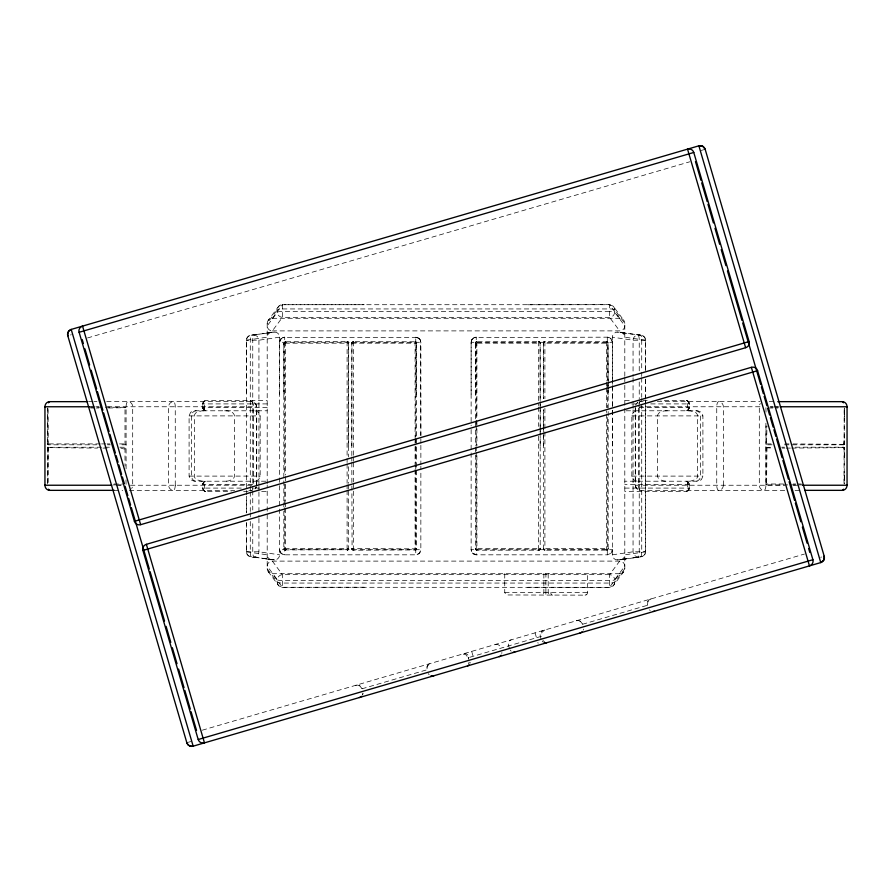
<?xml version="1.0" encoding="UTF-8"?>
<svg xmlns="http://www.w3.org/2000/svg" width="892" height="892" viewBox="0 0 892 892"><rect width="100%" height="100%" fill="white"/><g stroke="black" fill="none" stroke-linecap="round" stroke-linejoin="round"><path stroke-width="0.67" stroke-dasharray="4.46 3.34" d="M47.655 483.999L48.034 447.305L110.34 447.193M265.916 481.212L194.222 481.212L190.609 479.718L189.093 476.105L189.093 415.895L190.609 412.282L194.222 410.788L267.199 410.788M202.796 487.233L203.209 489.976L204.647 491.403A1.951 1.951 0 0 0 205.35 491.537L231.117 491.537M202.796 405.626L202.975 408.614L204.647 410.654A1.951 1.951 0 0 0 205.35 410.788A1.951 0.691 90 0 1 205.093 410.654L204.536 408.926A4.438 1.583 -90 0 1 204.435 407.343L204.435 403.909A4.438 1.583 -90 0 1 204.536 402.325L205.093 400.597A1.951 0.691 -90 0 1 205.35 400.463L267.199 400.463M256.628 557.611C252.759 557.511 246.538 556.976 246.393 551.791L246.415 522.556M246.415 512.822L246.426 498.896M106.694 401.656L251.633 401.656L254.242 402.482L256.405 404.935L256.74 406.763L256.74 485.237M279.609 394.141L279.609 342.294L280.445 339.495L282.842 337.544L417.646 337.544L420.043 339.495L420.868 342.294L420.868 435.564M283.834 394.52L283.834 343.175L284.537 341.792L347.1 341.524L348.594 342.729M348.649 445.866L348.516 342.506M351.827 445.866L351.961 342.506M416.642 394.52L416.642 343.175L415.94 341.792L352.663 341.714M420.868 443.235L420.511 340.41M471.132 394.141L471.132 342.294L471.957 339.495L474.354 337.544L607.285 337.176L610.897 338.681L612.391 342.294L612.391 405.893M475.358 394.52L475.358 343.175L476.06 341.792L539.337 341.714M540.173 445.866L540.173 436.143M540.173 434.761L540.173 430.602M540.173 429.208L540.173 409.785M540.173 408.391L540.039 342.506M543.351 445.866L543.351 430.602M543.351 429.208L543.351 409.785L543.351 426.432M608.166 380.639L608.166 343.175L607.463 341.792L544.544 341.569L543.351 343.175L543.351 398.679L543.484 342.506M545.893 592.823L545.893 573.712M608.166 394.52L608.166 390.35M608.166 388.968L608.166 384.798M608.166 383.415L607.909 342.272M612.391 446L612.391 407.276M635.26 406.763L635.26 485.237L635.55 486.932L637.758 489.518L640.367 490.344L785.306 490.344M645.585 379.178L645.574 398.668M645.585 369.444L645.607 340.209C645.552 335.916 640.768 334.444 637.2 334.745L640.556 335.147A5.084 4.939 -81.5 0 1 645.485 340.209L645.473 370.827M689.204 486.374L689.025 483.386L687.353 481.345A1.951 1.951 0 0 0 686.65 481.212A1.951 0.691 -90 0 1 686.907 481.345L687.464 483.074A4.438 1.583 -90 0 1 687.565 484.657L687.565 488.091A4.438 1.583 -90 0 1 687.464 489.675L686.907 491.403A1.951 0.691 -90 0 1 686.65 491.537L624.801 491.537M689.204 404.767L688.858 402.18L687.353 400.597A1.951 1.951 0 0 0 686.65 400.463L660.883 400.463M626.084 410.788L697.778 410.788L701.391 412.282L702.907 415.895L702.907 476.105L701.391 479.718L697.778 481.212L624.801 481.212M844.345 416.977L844.345 408.001M844.345 457.072C845.727 456.905 842.907 443.993 844.245 448.096L844.245 483.999M545.893 593.225L545.871 594.25M844.01 443.904L843.787 444.74L844.345 434.928M47.755 448.096L48.447 447.193M89.724 407.098L125.861 407.298L125.003 407.912L125.003 443.904C124.122 445.621 131.659 443.636 119.495 443.904M766.005 412.137L765.916 406.763M766.016 447.929L766.005 484.088M844.245 443.982L843.553 444.807L844.245 443.904L844.245 408.001L844.01 483.999M202.796 484.657L203.365 482.483L204.647 481.345A1.951 1.951 0 0 1 205.35 481.212A1.951 0.691 -90 0 0 205.093 481.345L204.536 483.074A4.438 1.583 -90 0 0 204.435 484.657L204.435 488.091A4.438 1.583 -90 0 0 204.536 489.675L205.093 491.403A1.951 0.691 -90 0 0 205.35 491.537L203.086 489.675A4.438 4.438 0 0 1 202.796 488.091L202.975 483.386L205.35 481.212L203.086 483.074A4.438 4.438 0 0 0 202.796 484.657L253.562 484.657M689.204 407.343L688.635 409.517L687.353 410.654A1.951 1.951 0 0 1 686.65 410.788A1.951 0.691 -90 0 0 686.907 410.654L687.464 408.926A4.438 1.583 -90 0 0 687.565 407.343L687.565 403.909A4.438 1.583 -90 0 0 687.464 402.325L686.907 400.597A1.951 0.691 -90 0 0 686.65 400.463L688.914 402.325A4.438 4.438 0 0 1 689.204 403.909L689.025 408.614L686.65 410.788L688.914 408.926A4.438 4.438 0 0 0 689.204 407.343L638.438 407.343M624.801 488.091L689.182 488.091L688.635 490.265L687.353 491.403A1.951 1.951 0 0 1 686.65 491.537L688.914 489.675A4.438 4.438 0 0 0 689.204 488.091L689.025 483.386L686.65 481.212L688.914 483.074A4.438 4.438 0 0 1 689.204 484.657L624.801 484.657M351.827 462.513L352.084 549.45L353.388 550.197L415.94 549.929L416.642 548.558L416.397 342.272M475.358 447.249L475.603 549.461L476.908 550.197L538.902 550.174L540.173 548.558L540.173 433.378M543.351 427.825L543.596 549.45L544.9 550.197L607.184 550.085L608.166 548.558L608.166 387.574M416.62 548.859L351.861 548.558A1.516 1.516 0 0 0 353.388 550.208L351.827 548.558A1.695 1.695 0 0 0 352.273 549.717L352.53 549.929M540.139 548.859L540.173 548.558A1.695 1.695 0 0 1 539.727 549.717L539.47 549.929M608.143 548.859L606.616 550.197A1.606 1.606 0 0 0 608.132 548.558L543.373 548.558A1.516 1.516 0 0 0 544.9 550.208L543.351 548.558A1.695 1.695 0 0 0 543.797 549.717L544.042 549.929M471.489 551.591L471.132 549.706L612.369 549.706L610.897 553.319L607.285 554.824L476.239 554.824L472.626 553.319L471.132 549.706L471.132 427.212M125.984 444.071L125.493 444.796L119.874 444.807M255.034 410.788L258.647 412.282L260.163 415.895L260.163 476.105L258.647 479.718L255.034 481.212M636.966 481.212L633.353 479.718L631.837 476.105L631.837 415.895L633.353 412.282L636.966 410.788M689.204 488.091L688.457 490.533L686.65 491.537M47.856 447.951L48.135 447.394L47.99 483.999M766.05 447.762L772.505 448.096M351.827 455.578L351.827 343.175L353.388 341.524A1.606 1.606 0 0 0 351.861 343.164L416.62 343.175A1.606 1.606 0 0 0 415.092 341.491L416.542 342.561M347.958 549.929L348.649 548.558L348.649 490.277M538.902 550.174L540.173 548.558M415.761 436.946L415.761 337.198A5.107 5.107 0 0 1 420.868 342.294L279.631 342.294L281.103 338.681M471.957 339.495L471.132 342.294L471.132 425.818M246.426 393.104L246.393 340.209C246.448 335.916 251.232 334.444 254.8 334.745L251.444 335.147A5.084 4.939 81.5 0 0 246.515 340.209L246.426 489.15M645.574 405.637L645.607 551.791C645.462 556.976 639.241 557.511 635.372 557.611M47.744 447.65L97.496 448.096M844.256 444.35L790.379 443.904M347.378 550.174L348.649 548.558A1.695 1.695 0 0 1 348.203 549.717L284.537 549.929L283.834 548.558L283.834 508.317M468.534 664.061L469.136 662.076M362.408 695.102L363.011 693.117M650.926 598.956A5.107 5.107 73.7 0 0 647.469 605.289L647.915 601.398L650.97 598.945M351.883 342.729L353.388 341.524A1.539 1.539 0 0 0 352.084 342.294A1.717 1.717 0 0 0 351.827 343.175M543.406 342.729L544.9 341.524A1.606 1.606 0 0 0 543.384 343.164L608.143 343.175A1.606 1.606 0 0 0 606.616 341.491L608.054 342.561M766.05 447.528L772.126 447.193M635.595 404.935L637.758 402.482A5.107 4.761 90 0 0 635.94 404.879M416.196 549.717L416.642 548.558A1.606 1.606 0 0 1 415.092 550.23L416.397 549.461M471.489 340.41L472.626 338.681M267.199 483.62L267.199 323.328L277.379 309.669A5.107 5.006 36.7 0 1 282.452 304.718L364.226 304.718M267.199 323.395A5.107 5.107 0 0 1 272.339 318.288L282.452 304.718L609.548 304.718L613.139 306.123L623.776 320.317M624.801 376.335L624.801 323.328L614.621 309.669A5.107 0.814 0 0 0 609.548 308.944L282.452 308.944A5.107 0.814 0 0 0 277.379 309.669L277.379 312.189L267.199 325.859A5.129 5.062 0 0 0 272.35 330.887L282.452 317.329L282.452 304.651L278.861 306.123L268.224 320.317M527.774 587.282L609.548 587.349A5.107 5.006 36.7 0 0 614.621 582.331L614.621 579.811L624.801 566.141A5.129 5.062 0 0 0 619.65 561.113L609.548 574.671L609.548 587.349L282.452 587.282L278.861 585.877L268.224 571.683M624.801 408.38L624.801 568.672A5.107 5.107 0 0 1 619.661 573.712L609.548 587.282L613.139 585.877L623.776 571.683M624.801 568.672L614.621 582.331A5.107 0.814 0 0 1 609.548 583.056L282.452 583.056A5.107 0.814 0 0 1 277.379 582.331L267.199 568.672L267.199 485.014M255 488.849L256.45 486.932L254.242 489.518A5.107 4.761 -90 0 0 256.06 487.121M543.351 343.175A1.717 1.717 0 0 1 543.585 342.294L543.808 342.004M267.199 403.909L202.819 403.909L203.543 401.467L205.35 400.463A1.951 1.951 0 0 0 204.647 400.597L203.086 402.325A4.438 4.438 0 0 0 202.796 403.909L202.975 408.614L205.35 410.788A1.951 0.691 -90 0 1 205.093 410.654M204.413 400.709L202.796 403.909L203.543 401.467L204.881 400.519M766.25 447.293L766.997 448.096L766.551 484.902L802.276 484.902M544.053 341.792L544.9 341.524A1.539 1.539 0 0 0 543.596 342.294M544.811 629.997L541.79 632.439L541.388 636.319L468.222 657.727L465.791 654.672L461.922 654.237M70.435 334.979L71.338 334.712M701.168 150.469L703.732 149.722M87.539 337.957L689.728 161.798M202.272 730.202L804.461 554.043M362.096 688.769L359.643 685.725L355.763 685.301A5.107 5.107 0 0 1 362.096 688.769L426.9 669.814A5.107 5.107 0 0 1 430.368 663.481L427.324 665.923L426.9 669.814M582.71 624.233L580.257 621.189L576.377 620.765A5.107 5.107 0 0 1 582.71 624.233L647.492 605.278L647.313 603.371M188.268 742.278L190.832 741.531M820.662 557.288L821.565 557.021M843.553 444.807L781.66 444.807M347.668 550.085L347.1 550.197A1.606 1.606 0 0 0 348.616 548.558L283.868 548.558A1.606 1.606 0 0 0 285.384 550.23L283.868 548.859M538.612 550.197L539.192 550.085M282.842 337.544L284.715 337.176L284.715 474.533M474.354 337.544L476.239 337.176L476.239 418.85M607.285 417.467L607.285 554.802L609.158 554.456M504.738 573.712L504.738 592.589L506.355 594.964L585.119 595.142L586.925 594.395L587.672 592.589L587.672 573.712M620.687 559.808L626.842 558.771L617.353 559.886A5.084 4.939 -90 0 1 612.369 554.824L612.391 385.701M266.987 332.872L271.313 332.192M250.284 490.544L250.284 340.209A5.084 1.204 90 0 1 251.444 335.169L274.647 332.114A5.084 4.939 -90 0 1 279.631 337.176L279.609 554.824A5.084 4.939 90 0 1 274.647 559.864L251.444 556.853A5.084 4.939 -81.5 0 1 246.515 551.791L246.526 521.173M274.647 332.114L251.444 335.147M246.526 340.209L267.199 337.176A5.084 4.939 90 0 1 272.171 332.136M279.609 337.176L258.936 340.209L246.382 340.209M612.391 554.824L633.064 551.791L645.618 551.791M645.473 551.791L624.801 554.824A5.084 4.939 -90 0 1 619.828 559.864L640.556 556.853A5.084 4.939 81.5 0 0 645.485 551.791L645.473 405.637M617.353 559.886L640.556 556.853A5.084 1.204 -90 0 0 641.727 551.791L641.716 398.668M120.877 448.096C128.738 451.151 125.438 445.019 125.003 448.096L125.003 466.048M772.126 444.807L766.507 444.796L766.997 425.952M527.774 304.774L609.548 304.651A5.107 5.006 -36.7 0 1 614.621 309.669L614.621 312.189L624.801 325.859A5.129 5.062 0 0 1 619.65 330.887L272.35 330.899M364.226 587.226L282.452 587.349A5.107 5.006 -36.7 0 1 277.379 582.331L277.379 579.811L267.199 566.141A5.129 5.062 0 0 1 272.35 561.113L619.65 561.101M272.316 318.288L619.684 318.288A5.129 5.062 0 0 1 624.813 323.361M612.391 378.765L612.391 337.176A5.084 4.939 90 0 1 617.353 332.136L640.556 335.147A5.084 1.204 -90 0 1 641.727 340.209L641.716 370.827M640.556 335.147L617.353 332.114M645.618 340.209L633.064 340.209L612.391 337.176M612.035 340.41L612.391 342.294L471.154 342.294A5.107 5.107 0 0 1 476.239 337.176M624.801 400.463L630.332 400.463M642.798 400.463L648.339 400.463M88.62 401.656L93.627 401.656M94.184 401.656L96.96 401.656M640.367 401.656A5.107 1.851 90 0 0 640.032 401.735A5.107 4.761 90 0 1 640.367 401.656L643.143 401.656M657.315 401.656L759.939 401.656M769.283 401.656L776.965 401.656M631.614 403.909L637.078 403.909M650.725 403.909L689.182 403.909L688.457 401.467L686.65 400.463L688.457 401.467L689.204 403.909M90.404 406.763L94.519 406.763M95.89 406.763L98.644 406.763M107.486 406.763L256.74 406.763M638.516 406.763L761.534 406.763M770.03 406.763L772.773 406.763M774.144 406.763L778.27 406.763M770.655 407.098L773.498 407.098M774.78 407.098L778.906 407.098M267.199 407.343L202.819 407.343A4.438 4.438 0 0 0 203.075 408.926L205.35 410.788M90.627 408.001L94.742 408.001M96.124 408.001L98.867 408.001M108.501 408.001L126.04 407.666M768.38 408.001L778.002 408.001M189.093 415.895L260.163 415.895M631.837 415.895L702.907 415.895M100.25 443.904L47.689 443.904L47.655 408.001M101.621 443.904L105.747 443.904M107.118 443.904L109.872 443.904M771.123 443.904L765.916 443.904L766.306 444.74M784.882 443.904L789.007 443.904M48.447 444.807L47.655 443.904L48.369 444.807L96.592 444.807M107.497 444.807L110.34 444.807M119.874 447.193L125.75 447.293M781.66 447.193L784.503 447.193M795.408 447.193L843.631 447.193L844.144 447.951M102.993 448.096L107.118 448.096M782.128 448.096L784.882 448.096M786.253 448.096L790.379 448.096M791.75 448.096L844.256 447.65M189.093 476.105L260.163 476.105M631.837 476.105L702.907 476.105M113.998 483.999L123.62 483.999M783.499 483.999L765.916 483.999L766.306 484.847M793.133 483.999L795.876 483.999M797.258 483.999L801.373 483.999M113.094 484.902L117.22 484.902M118.502 484.902L121.345 484.902M116.484 485.237L121.97 485.237M130.466 485.237L253.484 485.237L253.484 406.763A5.107 1.851 -90 0 0 251.633 401.656A5.107 4.761 -90 0 1 256.394 406.763L256.394 485.237M635.26 485.237L784.514 485.237M793.356 485.237L798.853 485.237M241.275 488.091L202.819 488.091L203.543 490.533L205.35 491.537A1.951 0.691 90 0 1 205.093 491.403M254.922 488.091L260.386 488.091M114.31 490.344L122.717 490.344M129.329 490.344L234.685 490.344M248.857 490.344L251.633 490.344A5.107 4.761 -90 0 0 252.057 490.321A5.107 1.851 -90 0 1 251.633 490.344M795.04 490.344L802.488 490.344M243.661 491.537L249.202 491.537M261.668 491.537L267.199 491.537M415.761 470.363L415.761 554.802A5.107 5.107 0 0 0 420.868 549.706L419.374 553.319L415.761 554.824L284.715 554.824L281.103 553.319L279.609 549.706L420.846 549.706L420.868 466.182M246.382 551.791L258.936 551.791L279.609 554.824M267.187 568.639A5.129 5.062 0 0 0 272.35 573.701L619.684 573.712M504.738 592.589L587.672 592.589A2.553 2.553 0 0 1 585.119 595.142M843.553 447.193L844.01 448.096M645.473 340.209L624.801 337.176A5.084 4.939 -90 0 0 619.828 332.136M246.526 551.791L267.199 554.824A5.084 4.939 90 0 0 272.171 559.864L265.158 558.771L271.313 559.808M274.647 559.886L251.444 556.853A5.084 1.204 90 0 1 250.273 551.791L250.284 518.386M620.687 332.192L625.013 332.872M607.285 388.232L607.285 337.198L610.897 338.681M415.761 337.176L419.374 338.681M476.239 452.266L476.239 554.802L472.626 553.319M347.947 341.792L347.1 341.524A1.606 1.606 0 0 1 348.616 343.164L283.868 343.175A1.606 1.606 0 0 1 285.384 341.491L283.834 343.175L283.834 501.371M540.117 342.729L538.612 341.524A1.606 1.606 0 0 1 540.139 343.164L475.38 343.175L475.358 445.866M348.192 342.004L348.649 343.175A1.717 1.717 0 0 0 348.415 342.294L347.1 341.524A1.539 1.539 0 0 1 348.404 342.294L348.649 456.96M766.195 484.757L765.927 484.166M542.96 640.478L544.533 641.827M539.928 342.294L538.612 341.524A1.539 1.539 0 0 1 539.916 342.294A1.717 1.717 0 0 1 540.173 343.175L540.173 405.615M539.671 341.959L540.139 342.874M766.139 444.606L766.016 444.071M635.55 486.932L636.999 488.849M619.65 318.288L609.548 304.718L609.548 317.329L619.65 330.899M272.35 561.101L282.452 574.671L282.452 587.349L272.35 573.712M279.965 551.591L281.103 553.319M475.458 549.16L475.358 548.558L476.908 550.197A1.606 1.606 0 0 1 475.38 548.558L540.139 548.558A1.606 1.606 0 0 1 538.556 550.23M352.084 549.461L351.827 548.558M468.222 657.727L468.746 659.344M541.098 639.062L540.385 636.609A5.107 4.047 73.7 0 1 542.838 630.577M535.066 632.874L537.207 640.2M537.876 642.452L538.121 643.299M509.41 648.339L508.696 645.886A5.107 4.047 73.7 0 1 511.149 639.843M471.69 651.405L473.117 656.289M283.834 548.558L283.946 549.16M47.767 444.071L48.135 444.606L47.99 408.001M844.345 475.023L844.345 483.999M766.005 425.952L766.005 443.904M765.916 423.187L765.916 485.237A5.107 1.851 90 0 1 764.065 490.344A5.107 4.761 90 0 1 759.304 485.237L759.304 406.763A5.107 4.761 90 0 1 760.363 403.541M645.574 400.062L645.574 404.243M645.473 379.178L645.473 398.668M645.473 400.062L645.473 404.243M641.716 372.22L641.716 376.402M641.716 377.795L641.716 397.274M639.241 370.827L639.241 340.209A5.084 1.204 -90 0 0 638.07 335.169A5.084 4.939 -81.5 0 0 633.052 340.209L633.064 376.402M639.241 381.966L639.241 398.668M639.241 400.062L639.241 551.791A5.084 1.204 -90 0 1 638.07 556.831A5.084 4.939 81.5 0 1 633.052 551.791L633.064 409.807M638.516 408.135L638.516 485.237A5.107 1.851 90 0 0 640.367 490.344A5.107 4.761 90 0 1 635.606 485.237L635.606 408.135M633.064 377.795L633.064 402.85M633.064 404.243L633.064 408.413M624.801 377.383L624.801 406.986M612.391 380.159L612.391 384.318M608.166 382.021L608.166 386.191M607.285 389.626L607.285 407.722M606.616 341.558L606.616 380.639M606.616 382.021L606.616 386.191M606.616 387.574L606.616 412.561M606.616 413.944L606.616 550.174M548.19 573.712L548.19 592.589A2.553 2.197 90 0 0 550.386 595.142M544.9 341.558L544.9 398.679M544.9 408.391L544.9 550.174M543.864 573.712L543.864 592.589A2.553 2.141 -90 0 1 541.723 595.142M540.173 407.008L540.173 426.432M540.173 427.825L540.173 431.984M538.612 341.558L538.612 405.615M538.612 407.008L538.612 426.432M538.612 436.143L538.612 550.174M476.908 341.558L476.908 419.496M476.908 420.879L476.908 445.866M476.908 455.578L476.908 550.174M476.239 420.243L476.239 424.425M476.239 425.818L476.239 445.309M476.239 446.691L476.239 450.873M420.868 445.309L420.868 464.788M415.761 438.34L415.761 463.405M415.761 464.788L415.761 468.969M415.092 341.558L415.092 437.537M415.092 438.92L415.092 468.066M415.092 469.46L415.092 550.174M353.388 341.558L353.388 455.578M353.388 456.96L353.388 461.131M353.388 462.513L353.388 481.948M353.388 483.33L353.388 550.174M351.827 456.96L351.827 461.131M348.649 466.683L348.649 483.33M348.649 484.724L348.649 488.883M347.1 341.558L347.1 456.96M347.1 458.354L347.1 462.513M347.1 463.907L347.1 483.33M347.1 484.724L347.1 488.883M347.1 490.277L347.1 550.174M285.384 341.558L285.384 475.001M285.384 476.395L285.384 501.371M285.384 502.765L285.384 506.924M285.384 508.317L285.384 550.174M284.715 484.278L284.715 554.802A5.107 5.107 0 0 1 279.609 549.706M283.834 502.765L283.834 506.924M258.936 484.98L258.936 340.209A5.084 4.939 81.5 0 0 253.93 335.169A5.084 1.204 90 0 0 252.759 340.209L252.759 489.15M258.936 486.363L258.936 490.544M258.936 491.938L258.936 516.992M258.936 518.386L258.936 551.791A5.084 4.939 -81.5 0 1 253.93 556.831A5.084 1.204 90 0 1 252.759 551.791L252.759 521.173M252.759 490.544L252.759 510.034M250.284 491.938L250.284 511.428M250.284 512.822L250.284 516.992M246.526 490.544L246.426 494.726M246.526 496.108L246.526 512.822M126.084 468.813L126.084 406.763A5.107 1.851 -90 0 1 127.935 401.656A5.107 4.761 -90 0 1 132.696 406.763L132.696 485.237A5.107 4.761 -90 0 1 131.637 488.459M125.995 479.863L126.084 485.237M47.856 408.001L47.856 483.999M552.605 595.142A2.553 1.806 -90 0 1 550.799 592.589M463.907 653.669A5.107 4.047 73.7 0 1 469.225 657.426M495.595 644.392A5.107 4.047 73.7 0 1 500.914 648.161M429.197 674.709A5.107 5.107 0 0 1 428.205 673.56M362.966 693.619A5.107 5.107 73.7 0 1 362.665 694.612M583.535 629.094A5.107 5.107 0 0 1 583.234 630.098M650.223 610.496A5.107 5.107 0 0 1 649.432 609.816M470.162 662.265A5.107 4.047 73.7 0 1 469.972 663.224M501.884 652.498A5.107 4.047 73.7 0 1 501.783 653.479M511.183 651.171A5.107 4.047 73.7 0 1 510.213 650.056M542.871 641.906A5.107 4.047 73.7 0 1 542.191 641.192M279.609 342.294A5.107 5.107 0 0 1 284.715 337.176M612.391 549.706A5.107 5.107 0 0 1 607.285 554.824M476.239 554.824A5.107 5.107 0 0 1 471.132 549.706M607.285 337.176A5.107 5.107 0 0 1 612.391 342.294M638.928 403.541A5.107 1.851 90 0 1 639.352 402.482M687.899 410.788A28.767 26.816 90 0 1 690.676 410.922L695.191 412.282A6.489 6.054 90 0 1 696.507 413.297L697.299 414.457A3.2 2.988 90 0 1 697.611 415.895L697.611 476.105A3.2 2.988 90 0 1 697.299 477.532L696.496 478.703A6.489 6.054 90 0 1 695.191 479.718L690.676 481.078A28.767 26.816 90 0 1 687.899 481.212M667.361 410.799A26.448 24.653 90 0 0 663.626 411.045L660.058 412.282A6.277 5.843 90 0 0 658.564 413.509L657.962 414.457A3.178 2.966 90 0 0 657.649 415.895L657.649 476.105A3.178 2.966 90 0 0 657.962 477.532L658.575 478.491A6.277 5.843 -90 0 0 660.069 479.706L663.626 480.933A26.448 24.653 90 0 0 667.361 481.201M695.738 410.788A5.107 4.761 -90 0 1 700.499 415.895L700.499 476.105A5.107 4.761 -90 0 1 695.738 481.212M687.464 483.074A4.438 1.583 90 0 1 687.565 484.657M204.536 408.926A4.438 1.583 90 0 1 204.435 407.343M204.101 410.788A28.767 26.816 -90 0 0 201.324 410.922L196.809 412.282A6.489 6.054 -90 0 0 195.493 413.297L194.701 414.457A3.2 2.988 -90 0 0 194.389 415.895L194.389 476.105A3.2 2.988 -90 0 0 194.701 477.532L195.504 478.703A6.489 6.054 -90 0 0 196.809 479.718L201.324 481.078A28.767 26.816 -90 0 0 204.101 481.212M224.639 410.799A26.448 24.653 -90 0 1 228.374 411.045L231.942 412.282A6.277 5.843 -90 0 1 233.436 413.509L234.038 414.457A3.178 2.966 -90 0 1 234.351 415.895L234.351 476.105A3.178 2.966 -90 0 1 234.038 477.532L233.425 478.491A6.277 5.843 90 0 1 231.931 479.706L228.374 480.933A26.448 24.653 90 0 1 224.639 481.201M196.262 410.788A5.107 4.761 -90 0 0 191.501 415.895L191.501 476.105A5.107 4.761 -90 0 0 196.262 481.212M253.072 488.459A5.107 1.851 -90 0 1 252.648 489.518M475.458 342.561L475.358 343.175A1.606 1.606 0 0 1 476.908 341.491L475.458 342.561M609.548 311.475L282.452 311.475A5.107 0.814 0 0 0 277.379 312.189A5.107 5.006 36.7 0 0 282.452 317.329L609.548 317.329A5.107 5.006 -36.7 0 0 614.621 312.189A5.107 0.814 0 0 0 609.548 311.475M609.548 574.671L282.452 574.671A5.107 5.006 -36.7 0 0 277.379 579.811A5.107 0.814 0 0 0 282.452 580.525L609.548 580.525A5.107 0.814 0 0 0 614.621 579.811A5.107 5.006 36.7 0 0 609.548 574.671M468.501 658.53L468.233 657.716L468.501 658.53M723.356 485.237L723.356 406.763A5.107 4.761 90 0 0 718.595 401.656A5.107 1.851 90 0 0 716.744 406.763L716.744 485.237A5.107 1.851 90 0 0 718.595 490.344A5.107 4.761 90 0 0 723.356 485.237M175.256 485.237L175.256 406.763A5.107 1.851 -90 0 0 173.405 401.656A5.107 4.761 -90 0 0 168.644 406.763L168.644 485.237A5.107 4.761 -90 0 0 173.405 490.344A5.107 1.851 -90 0 0 175.256 485.237"/><path stroke-width="1.34" d="M68.338 335.593L67.781 335.749L186.829 742.702L188.112 744.876L190.241 746.147L193.163 746.169L820.751 562.584L823.773 560.176L824.23 556.296L705.159 149.254L702.729 146.255L698.882 145.82L71.204 329.427L193.163 746.169A5.107 5.107 0 0 1 186.829 742.702M140.635 524.686L745.623 347.713A5.006 5.006 0 0 0 749.102 341.536L693.775 152.476L79.12 332.281L134.402 521.341A5.006 5.006 0 0 0 140.635 524.652L82.555 326.126A5.006 5.006 0 0 0 79.076 332.292M134.424 521.341L749.057 341.547M146.377 544.31L204.458 742.846A5.006 5.006 0 0 1 198.202 739.535L142.921 550.464A5.006 5.006 0 0 1 146.377 544.321L751.365 367.314M142.943 550.453L757.576 370.659L812.902 559.719L198.247 739.513M823.662 556.407L824.23 556.296A5.107 5.107 0 0 1 820.751 562.584L698.882 145.82A5.107 5.107 0 0 1 705.171 149.299M48.547 402.794A5.107 1.851 -90 0 1 49.707 401.656L87.238 401.656M777.791 401.656L842.293 401.656A5.107 1.851 90 0 1 843.453 402.794M44.6 406.763L89.423 406.763M780.344 406.763L847.4 406.763M44.6 485.237L111.656 485.237M802.577 485.237L847.4 485.237M48.547 489.206A5.107 1.851 -90 0 0 49.707 490.344L114.209 490.344M804.762 490.344L842.293 490.344A5.107 1.851 90 0 0 843.453 489.206M695.459 161.575L700.922 180.251M701.703 182.916L707.166 201.603M707.947 204.268L713.41 222.944M714.971 228.285L719.654 244.296M721.215 249.626L725.898 265.638M727.459 270.978L741.899 320.339M742.679 323.004L760.631 384.374M761.411 387.05L763.362 393.718M764.143 396.382L766.875 405.726M767.655 408.391L769.606 415.059M770.387 417.735L773.119 427.067M773.899 429.743L775.85 436.411M776.631 439.076L782.094 457.752M782.875 460.428L788.338 479.104M789.119 481.769L794.582 500.445M795.363 503.121L800.826 521.798M802.387 527.127L807.07 543.139M808.631 548.48L809.802 552.482M745.623 347.69L687.542 149.154A5.006 5.006 0 0 1 693.798 152.465M82.198 339.517L83.369 343.52M84.93 348.861L89.613 364.873M91.174 370.202L96.637 388.879M97.418 391.555L102.881 410.231M103.662 412.896L109.125 431.572M109.906 434.248L115.369 452.924M116.15 455.589L118.101 462.257M118.881 464.933L121.613 474.265M122.394 476.941L124.345 483.609M125.125 486.274L127.857 495.618M128.638 498.282L130.589 504.95M131.369 507.626L149.321 568.996M150.101 571.661L164.541 621.022M166.102 626.362L170.785 642.374M172.346 647.703L177.029 663.715M178.59 669.056L184.053 687.732M184.834 690.397L190.297 709.084M191.078 711.749L196.541 730.425M433.947 675.735A5.107 5.107 0 0 1 431.037 675.712M361.483 696.34A5.107 5.107 73.7 0 1 359.398 697.544M582.052 631.815A5.107 5.107 0 0 1 579.956 633.019M654.572 611.198A5.107 5.107 0 0 1 653.167 611.399M546.417 642.831A5.107 4.047 73.7 0 1 544.064 642.653M514.729 652.108A5.107 4.047 73.7 0 1 513.201 652.175M469.114 664.852A5.107 4.047 73.7 0 1 467.486 665.923M501.07 655.23A5.107 4.047 73.7 0 1 499.185 656.646M812.924 559.708A5.006 5.006 0 0 1 809.445 565.862L751.365 367.337A5.006 5.006 0 0 1 757.62 370.648M842.293 490.344A5.107 4.761 90 0 0 847.054 485.237L847.054 406.763A5.107 4.761 90 0 0 842.293 401.656M49.707 490.344A5.107 4.761 -90 0 1 44.946 485.237L44.946 406.763A5.107 4.761 -90 0 1 49.707 401.656M67.58 334.232L67.77 335.704A5.107 5.107 0 0 1 71.248 329.416L68.617 331.233L67.58 334.177"/></g></svg>
